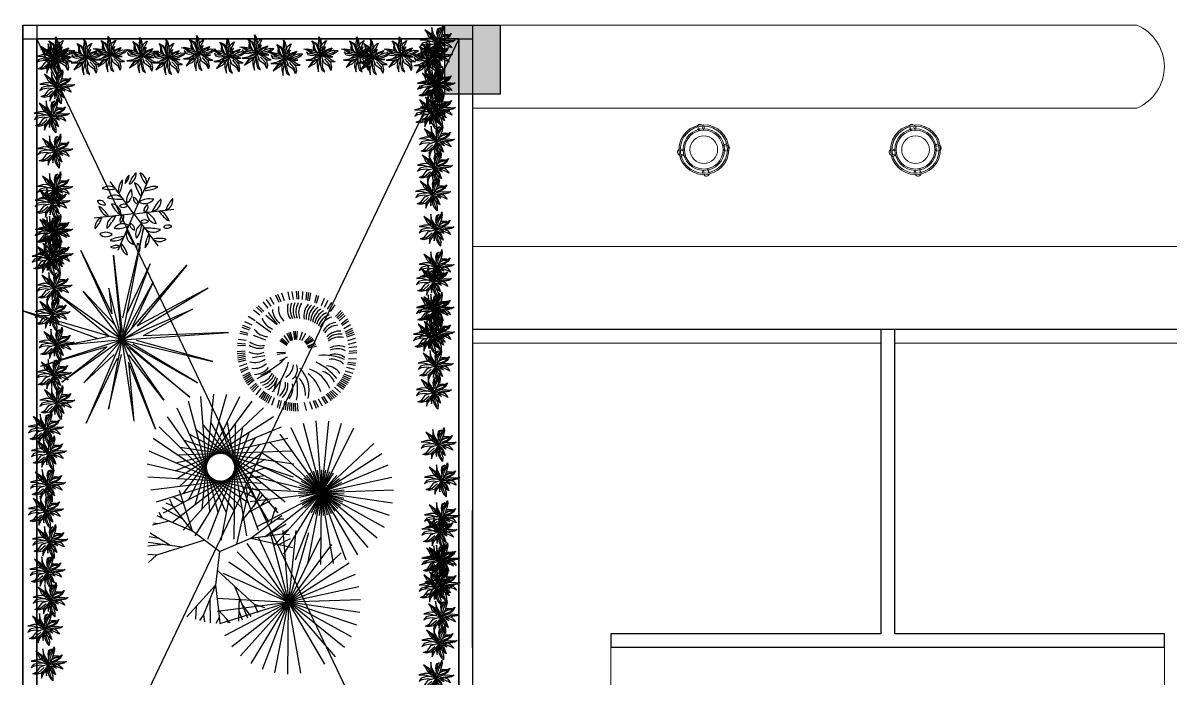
# Model space of a CAD drawing. Header units: millimetres. Extents: x 2508 to 2607, y 837 to 997.
# Drawn here: x 2567.57 to 2575.86, y 947.59 to 952.32 of the extents above; entities that cross this region are included whole.
import ezdxf

# ---------------------------------------------------------------- set-up
doc = ezdxf.new("R2010")
doc.units = ezdxf.units.MM
doc.layers.add('MOBILIARIO', color=181, linetype='Continuous', lineweight=9)
doc.layers.add('PAREDES', color=7, linetype='Continuous', lineweight=50)
doc.layers.add('PLANTS', color=94, linetype='Continuous')
doc.layers.add('VENTANA', color=5, linetype='Continuous')

# ---------------------------------------------------------------- blocks, each defined once
blk = doc.blocks.new('A$C645E06D5')
for p, q in [((-0.11, 0.09), (-0.12, 0.11)), ((-0.09, 0.11), (-0.1, 0.13)), ((0.09, 0.11), (0.11, 0.13)), ((0.12, 0.09), (0.13, 0.11)), ((-0.11, -0.09), (-0.12, -0.11)), ((-0.09, -0.11), (-0.1, -0.13)), ((0.09, -0.11), (0.11, -0.13)), ((0.12, -0.09), (0.13, -0.11))]:
    blk.add_line(p, q)
for radius in [0.18, 0.17, 0.15, 0.14, 0.1]:
    blk.add_circle((0, 0), radius)
for centre, radius, start, end in [((-0.11, 0.12), 0.0224, 63.43495, 206.56505), ((-0.11, 0.12), 0.0283, 225, 270), ((-0.11, 0.12), 0.0224, 333.43495, 26.56505), ((0.12, 0.12), 0.0224, 153.43495, 206.56505), ((0.12, 0.12), 0.0224, 333.43495, 116.56505), ((0.12, 0.12), 0.03, 270, 315), ((-0.11, -0.12), 0.0224, 153.43495, 296.56505), ((-0.11, -0.12), 0.0283, 90, 135), ((-0.11, -0.12), 0.0224, 333.43495, 26.56505), ((0.12, -0.12), 0.0224, 153.43495, 206.56505), ((0.12, -0.12), 0.0224, 243.43495, 26.56505), ((0.12, -0.12), 0.03, 45, 90)]:
    blk.add_arc(centre, radius, start, end)
blk = doc.blocks.new('TREE12')
at = {"color": 0, "linetype": 'ByBlock'}
for points in [[(-134, 236), (-180, 390), (-365, 593), (-309, 457), (-288, 341), (-157, 155)], [(0, 0), (-22, 197), (-88, 397), (-78, 628), (-127, 404), (-134, 176), (-74, 50), (0, 0)], [(0, 0), (34, 190), (122, 351), (304, 520), (353, 611), (343, 488), (276, 344), (178, 187), (0, 0)], [(87, 286), (153, 492), (234, 537), (118, 516), (52, 383), (39, 199)], [(-151, 78), (-358, 127), (-569, 120), (-677, 26), (-544, 61), (-337, 47), (-199, -8)], [(0, 0), (-173, -160), (-376, -276), (-562, -276), (-674, -220), (-509, -185), (-327, -24), (-155, -3), (0, 0)], [(-106, 106), (-232, 225), (-404, 267), (-628, 257), (-418, 215), (-236, 117), (0, 0)], [(0, 0), (266, 36), (448, 8), (613, -48), (690, -52), (578, -94), (371, -90), (196, -76), (94, -48), (0, 0)], [(0, 0), (0, -171), (41, -307), (59, -490), (13, -661)], [(595, 239), (483, 113), (357, 61), (82, 11)], [(184, 160), (300, 216), (466, 211), (305, 259), (231, 252)], [(-262, -211), (-349, -311), (-384, -461), (-292, -325), (-138, -194), (-59, -79)], [(-60, -80), (-167, -277), (-177, -413), (-133, -288), (-82, -205)], [(-11, -20), (132, -195), (164, -458), (39, -300)], [(165, -74), (178, -100), (258, -219), (148, -134), (31, -81)], [(332, -83), (406, -136), (476, -255), (490, -311), (409, -244), (262, -136), (132, -59)]]:
    blk.add_lwpolyline(points, dxfattribs=at)
at = {"linetype": 'ByBlock'}
for points in [[(-162, 215), (-208, 362), (-295, 481)], [(73, 127), (171, 316), (301, 450), (332, 520)], [(-32, 50), (-67, 162), (-92, 323)], [(164, 155), (297, 190), (434, 183), (595, 239), (480, 141), (371, 99), (171, 75), (90, 71)], [(-621, -227), (-442, -220), (-194, -87)], [(-18, -115), (-36, -272), (-29, -427), (3, -560)], [(38, -136), (94, -230), (129, -377)], [(146, -24), (336, -34), (529, -59), (606, -69)]]:
    blk.add_lwpolyline(points, dxfattribs=at)
at = {"color": 0, "linetype": 'ByBlock'}
blk.add_arc((503, -321), 596, 149.6051, 214.7777, dxfattribs=at)
blk = doc.blocks.new('fsfsff')
for q in [(109.458, 59.112), (110.301, 58.839), (108.8, 58.519), (108.984, 57.652), (110.485, 57.972), (109.827, 57.379)]:
    blk.add_line((109.642, 58.245), q)
for centre, radius, start, end in [((109.676, 58.94), 0.21, 102.2233, 159.8114), ((109.413, 59.242), 0.24, 286.0238, 336.0109), ((109.277, 58.825), 0.249, 29.75, 102.0497), ((109.602, 59.523), 0.591, 230.3878, 259.0632), ((109.874, 58.692), 0.372, 113.3521, 160.9965), ((109.143, 59.304), 0.643, 308.197, 335.0866), ((109.962, 58.862), 0.196, 80.709, 169.1064), ((109.774, 59.13), 0.232, 268.6571, 341.1583), ((110.729, 58.92), 0.591, 170.3878, 199.0632), ((109.962, 58.852), 0.249, 329.75, 42.0497), ((109.371, 58.669), 0.372, 173.3521, 220.9965), ((108.476, 58.343), 0.643, 8.197, 35.0866), ((109.215, 58.883), 0.161, 181.7015, 259.7406), ((109.05, 58.741), 0.137, 352.8639, 88.5782), ((109.321, 58.569), 0.248, 17.2702, 105.7188), ((110.09, 59.951), 1.417, 233.8113, 247.5003), ((109.752, 58.611), 0.472, 175.1527, 215.9348), ((109.156, 58.445), 0.241, 332.4729, 58.6145), ((110.014, 58.333), 0.472, 115.1527, 155.9348), ((109.572, 58.766), 0.241, 272.4729, 358.6145), ((111.344, 58.71), 1.417, 173.8113, 187.5003), ((109.762, 58.685), 0.248, 317.2702, 45.7188), ((110.145, 58.268), 0.372, 53.3521, 100.9965), ((108.97, 58.215), 0.249, 89.75, 162.0497), ((108.528, 58.845), 0.591, 290.3878, 319.0632), ((109.202, 58.129), 0.248, 77.2702, 165.7188), ((109.469, 58.395), 0.146, 30.9077, 110.1073), ((109.539, 58.593), 0.134, 206.5427, 294.4723), ((109.891, 58.509), 0.134, 146.5427, 234.4723), ((109.686, 58.47), 0.146, 330.9077, 50.1073), ((109.904, 57.967), 0.472, 55.1527, 95.9348), ((110.059, 58.566), 0.241, 212.4729, 298.6145), ((110.31, 59.207), 0.643, 248.197, 275.0866), ((110.392, 58.347), 0.161, 61.7015, 139.7406), ((110.351, 58.56), 0.137, 232.8639, 328.5782), ((108.389, 59.486), 1.417, 293.8113, 307.5003), ((109.226, 57.924), 0.241, 32.4729, 118.6145), ((109.381, 58.523), 0.472, 235.1527, 275.9348), ((109.426, 58.17), 0.146, 90.9077, 170.1073), ((109.29, 58.329), 0.134, 266.5427, 354.4723), ((109.995, 58.161), 0.134, 86.5427, 174.4723), ((109.859, 58.32), 0.146, 270.9077, 350.1073), ((110.129, 58.046), 0.241, 152.4729, 238.6145), ((109.532, 57.88), 0.472, 355.1527, 35.9348), ((110.083, 58.362), 0.248, 257.2702, 345.7188), ((110.896, 57.005), 1.417, 113.8113, 127.5003), ((110.742, 57.646), 0.591, 110.3878, 139.0632), ((110.3, 58.276), 0.249, 269.75, 342.0497), ((108.941, 57.96), 0.146, 90.9077, 170.1073), ((108.805, 58.119), 0.134, 266.5427, 354.4723), ((108.975, 57.283), 0.643, 68.197, 95.0866), ((109.14, 58.222), 0.372, 233.3521, 280.9965), ((109.523, 57.805), 0.248, 137.2702, 225.7188), ((107.941, 57.78), 1.417, 353.8113, 7.5003), ((109.599, 58.02), 0.146, 150.9077, 230.1073), ((109.393, 57.982), 0.134, 326.5427, 54.4723), ((109.271, 58.158), 0.472, 295.1527, 335.9348), ((109.713, 57.724), 0.241, 92.4729, 178.6145), ((109.746, 57.898), 0.134, 26.5427, 114.4723), ((109.816, 58.095), 0.146, 210.9077, 290.1073), ((110.809, 58.148), 0.643, 188.197, 215.0866), ((109.914, 57.822), 0.372, 353.3521, 40.9965), ((109.323, 57.639), 0.249, 149.75, 222.0497), ((108.556, 57.571), 0.591, 350.3878, 19.0632), ((110.142, 57.186), 0.643, 128.197, 155.0866), ((109.411, 57.799), 0.372, 293.3521, 340.9965), ((109.964, 57.922), 0.248, 197.2702, 285.7188), ((109.195, 56.54), 1.417, 53.8113, 67.5003), ((110.318, 57.648), 0.249, 149.75, 222.0497), ((109.551, 57.58), 0.591, 350.3878, 19.0632), ((110.421, 57.754), 0.24, 166.0238, 216.0109), ((110.027, 57.678), 0.21, 342.2233, 39.8114), ((110.005, 57.678), 0.249, 209.75, 282.0497), ((109.681, 56.98), 0.591, 50.3878, 79.0632)]:
    blk.add_arc(centre, radius, start, end)
blk = doc.blocks.new('frtoo')
for p, q in [((2161.9459, 1385.4125), (2162.1056, 1386.2297)), ((2161.9459, 1385.4125), (2162.1056, 1386.2297)), ((2162.1056, 1386.2297), (2161.9512, 1385.5715)), ((2162.1056, 1386.2297), (2161.9512, 1385.5715)), ((2161.6489, 1386.059), (2161.8726, 1385.6006)), ((2161.9459, 1385.4125), (2161.6489, 1386.059)), ((2161.6489, 1386.059), (2161.8726, 1385.6006)), ((2161.9459, 1385.4125), (2161.6489, 1386.059)), ((2161.8866, 1386.0247), (2161.9477, 1385.4655)), ((2161.9459, 1385.4125), (2161.8866, 1386.0247)), ((2161.8866, 1386.0247), (2161.9477, 1385.4655)), ((2161.9459, 1385.4125), (2161.8866, 1386.0247)), ((2161.9459, 1385.4125), (2162.1498, 1385.9629)), ((2161.9459, 1385.4125), (2162.1498, 1385.9629)), ((2161.9459, 1385.4125), (2162.4148, 1385.9542)), ((2161.9459, 1385.4125), (2162.4148, 1385.9542)), ((2162.1498, 1385.9629), (2161.9845, 1385.6097)), ((2162.1498, 1385.9629), (2161.9845, 1385.6097)), ((2162.4148, 1385.9542), (2162.0554, 1385.515)), ((2162.4148, 1385.9542), (2162.0554, 1385.515)), ((2161.9459, 1385.4125), (2162.172, 1385.8295)), ((2161.9459, 1385.4125), (2162.172, 1385.8295)), ((2162.172, 1385.8295), (2162.0129, 1385.4899)), ((2162.172, 1385.8295), (2162.0129, 1385.4899)), ((2161.4794, 1385.7463), (2161.8552, 1385.4392)), ((2161.9459, 1385.4125), (2161.4794, 1385.7463)), ((2161.4794, 1385.7463), (2161.8552, 1385.4392)), ((2161.9459, 1385.4125), (2161.4794, 1385.7463)), ((2161.6658, 1385.7666), (2161.8964, 1385.5202)), ((2161.9459, 1385.4125), (2161.6658, 1385.7666)), ((2161.6658, 1385.7666), (2161.8964, 1385.5202)), ((2161.9459, 1385.4125), (2161.6658, 1385.7666)), ((2161.8522, 1385.787), (2161.8726, 1385.6006)), ((2161.9459, 1385.4125), (2161.8522, 1385.787)), ((2161.8522, 1385.787), (2161.8726, 1385.6006)), ((2161.9459, 1385.4125), (2161.8522, 1385.787)), ((2161.9459, 1385.4125), (2162.5686, 1385.7899)), ((2161.9459, 1385.4125), (2162.5686, 1385.7899)), ((2162.0554, 1385.515), (2162.5686, 1385.7899)), ((2162.0554, 1385.515), (2162.5686, 1385.7899)), ((2163.1214, 1385.6955), (2163.1028, 1385.7504)), ((2163.1599, 1385.703), (2163.1472, 1385.7595)), ((2163.186, 1385.7057), (2163.1772, 1385.763)), ((2163.2122, 1385.7066), (2163.2074, 1385.7644)), ((2163.2253, 1385.7064), (2163.2226, 1385.7643)), ((2163.2514, 1385.7046), (2163.2527, 1385.7625)), ((2163.2774, 1385.7009), (2163.2827, 1385.7586)), ((2163.2902, 1385.6984), (2163.2976, 1385.7559)), ((2163.303, 1385.6955), (2163.3124, 1385.7526)), ((2163.0023, 1385.6425), (2162.9661, 1385.6877)), ((2163.0245, 1385.6564), (2162.9915, 1385.704)), ((2163.0476, 1385.6687), (2163.0181, 1385.7185)), ((2163.0838, 1385.684), (2163.0596, 1385.7366)), ((2163.0962, 1385.6883), (2163.0738, 1385.7417)), ((2163.3406, 1385.684), (2163.3559, 1385.7399)), ((2163.3528, 1385.6793), (2163.37, 1385.7346)), ((2163.3884, 1385.6627), (2163.4113, 1385.7159)), ((2163.4111, 1385.6496), (2163.4377, 1385.7011)), ((2163.4328, 1385.635), (2163.4629, 1385.6844)), ((2163.4535, 1385.6188), (2163.4869, 1385.6661)), ((2161.2365, 1385.6216), (2161.7726, 1385.423)), ((2161.9459, 1385.4125), (2161.2365, 1385.6216)), ((2161.2365, 1385.6216), (2161.7726, 1385.423)), ((2161.9459, 1385.4125), (2161.2365, 1385.6216)), ((2161.9459, 1385.4125), (2162.4573, 1385.6344)), ((2161.9459, 1385.4125), (2162.4573, 1385.6344)), ((2162.4573, 1385.6344), (2162.0996, 1385.4427)), ((2162.4573, 1385.6344), (2162.0996, 1385.4427)), ((2162.9085, 1385.5519), (2162.859, 1385.582)), ((2162.9422, 1385.592), (2162.8973, 1385.6287)), ((2162.961, 1385.6102), (2162.9189, 1385.65)), ((2162.9709, 1385.6188), (2162.9302, 1385.66)), ((2163.0625, 1385.5252), (2162.9873, 1385.5885)), ((2163.0625, 1385.5252), (2162.9873, 1385.5885)), ((2163.0704, 1385.5253), (2163.0048, 1385.6124)), ((2163.0704, 1385.5253), (2163.0048, 1385.6124)), ((2163.4911, 1385.5824), (2163.5309, 1385.6246)), ((2163.4997, 1385.5726), (2163.5409, 1385.6133)), ((2163.508, 1385.5624), (2163.5506, 1385.6016)), ((2163.5159, 1385.5519), (2163.5598, 1385.5897)), ((2162.8693, 1385.484), (2162.8146, 1385.5031)), ((2162.8748, 1385.4958), (2162.8208, 1385.5169)), ((2162.8871, 1385.519), (2162.8347, 1385.5437)), ((2163.0226, 1385.4657), (2162.9168, 1385.5448)), ((2163.0226, 1385.4657), (2162.9168, 1385.5448)), ((2163.5305, 1385.5302), (2163.577, 1385.5648)), ((2163.5373, 1385.519), (2163.5849, 1385.5519)), ((2163.5496, 1385.4958), (2163.5994, 1385.5254)), ((2163.5602, 1385.4719), (2163.612, 1385.4979)), ((2161.9459, 1385.4125), (2161.3559, 1385.2197)), ((2161.9459, 1385.4125), (2161.3559, 1385.2197)), ((2161.9459, 1385.4125), (2161.5114, 1385.1085)), ((2161.9459, 1385.4125), (2161.5114, 1385.1085)), ((2161.5202, 1385.3735), (2161.8552, 1385.4392)), ((2161.5202, 1385.3735), (2161.8552, 1385.4392)), ((2161.9459, 1385.4125), (2161.5202, 1385.3735)), ((2161.9459, 1385.4125), (2161.5202, 1385.3735)), ((2161.9459, 1385.4125), (2161.6704, 1385.1032)), ((2161.9459, 1385.4125), (2161.6704, 1385.1032)), ((2161.9459, 1385.4125), (2161.6873, 1384.8108)), ((2161.9459, 1385.4125), (2161.6873, 1384.8108)), ((2161.9459, 1385.4125), (2161.8498, 1384.9116)), ((2161.9459, 1385.4125), (2161.8498, 1384.9116)), ((2161.9459, 1385.4125), (2162.7171, 1385.4666)), ((2161.9459, 1385.4125), (2162.7171, 1385.4666)), ((2161.9459, 1385.4125), (2162.0327, 1384.8259)), ((2161.9459, 1385.4125), (2162.25, 1384.978)), ((2161.9459, 1385.4125), (2162.4363, 1384.9983)), ((2161.9459, 1385.4125), (2162.6041, 1385.2581)), ((2161.9459, 1385.4125), (2162.1899, 1384.7677)), ((2161.9459, 1385.4125), (2162.4928, 1385.1026)), ((2161.9459, 1385.4125), (2162.0327, 1384.8259)), ((2161.9459, 1385.4125), (2162.25, 1384.978)), ((2161.9459, 1385.4125), (2162.4363, 1384.9983)), ((2161.9459, 1385.4125), (2162.6041, 1385.2581)), ((2161.9459, 1385.4125), (2162.1899, 1384.7677)), ((2161.9459, 1385.4125), (2162.4928, 1385.1026)), ((2162.7171, 1385.4666), (2162.0996, 1385.4427)), ((2162.7171, 1385.4666), (2162.0996, 1385.4427)), ((2162.845, 1385.4093), (2162.7876, 1385.4167)), ((2162.8552, 1385.4473), (2162.7988, 1385.4606)), ((2162.8594, 1385.4597), (2162.8036, 1385.475)), ((2162.9871, 1385.4101), (2162.8981, 1385.4456)), ((2162.9871, 1385.4101), (2162.8981, 1385.4456)), ((2163.1417, 1385.378), (2163.0937, 1385.4166)), ((2163.1417, 1385.378), (2163.0937, 1385.4166)), ((2163.1461, 1385.384), (2163.1016, 1385.4266)), ((2163.1461, 1385.384), (2163.1016, 1385.4266)), ((2163.1562, 1385.3947), (2163.1198, 1385.4443)), ((2163.1562, 1385.3947), (2163.1198, 1385.4443)), ((2163.1681, 1385.4034), (2163.1408, 1385.4587)), ((2163.1681, 1385.4034), (2163.1408, 1385.4587)), ((2163.1745, 1385.407), (2163.1522, 1385.4644)), ((2163.1745, 1385.407), (2163.1522, 1385.4644)), ((2163.1813, 1385.41), (2163.164, 1385.4691)), ((2163.1813, 1385.41), (2163.164, 1385.4691)), ((2163.1954, 1385.4141), (2163.1887, 1385.4754)), ((2163.1954, 1385.4141), (2163.1887, 1385.4754)), ((2163.2027, 1385.4153), (2163.2014, 1385.4769)), ((2163.2027, 1385.4153), (2163.2014, 1385.4769)), ((2163.21, 1385.4158), (2163.2141, 1385.4773)), ((2163.21, 1385.4158), (2163.2141, 1385.4773)), ((2163.232, 1385.4135), (2163.2518, 1385.4718)), ((2163.232, 1385.4135), (2163.2518, 1385.4718)), ((2163.246, 1385.4088), (2163.2756, 1385.4628)), ((2163.246, 1385.4088), (2163.2756, 1385.4628)), ((2163.2649, 1385.3974), (2163.3075, 1385.4419)), ((2163.2649, 1385.3974), (2163.3075, 1385.4419)), ((2163.2704, 1385.3926), (2163.3168, 1385.4332)), ((2163.2704, 1385.3926), (2163.3168, 1385.4332)), ((2163.2756, 1385.3872), (2163.3252, 1385.4237)), ((2163.2756, 1385.3872), (2163.3252, 1385.4237)), ((2163.2802, 1385.3815), (2163.3329, 1385.4135)), ((2163.2802, 1385.3815), (2163.3329, 1385.4135)), ((2163.5649, 1385.4596), (2163.6175, 1385.4838)), ((2163.5692, 1385.4473), (2163.6226, 1385.4696)), ((2163.573, 1385.4347), (2163.6272, 1385.4552)), ((2163.5793, 1385.4093), (2163.6348, 1385.4259)), ((2161.8382, 1385.363), (2161.3559, 1385.2197)), ((2161.8382, 1385.363), (2161.3559, 1385.2197)), ((2161.5114, 1385.1085), (2161.8382, 1385.363)), ((2161.5114, 1385.1085), (2161.8382, 1385.363)), ((2162.4363, 1384.9983), (2161.9972, 1385.3577)), ((2162.4363, 1384.9983), (2161.9972, 1385.3577)), ((2162.4928, 1385.1026), (2162.0246, 1385.3834)), ((2162.4928, 1385.1026), (2162.0246, 1385.3834)), ((2162.6041, 1385.2581), (2162.0519, 1385.409)), ((2162.6041, 1385.2581), (2162.0519, 1385.409)), ((2162.8368, 1385.3313), (2162.7791, 1385.3265)), ((2162.8389, 1385.3705), (2162.781, 1385.3718)), ((2162.8405, 1385.3835), (2162.7826, 1385.3869)), ((2163.1379, 1385.3717), (2163.0867, 1385.4059)), ((2163.1379, 1385.3717), (2163.0867, 1385.4059)), ((2163.2879, 1385.3689), (2163.3453, 1385.3912)), ((2163.2879, 1385.3689), (2163.3453, 1385.3912)), ((2163.2909, 1385.3622), (2163.35, 1385.3794)), ((2163.2909, 1385.3622), (2163.35, 1385.3794)), ((2163.2933, 1385.3552), (2163.3537, 1385.3672)), ((2163.2933, 1385.3552), (2163.3537, 1385.3672)), ((2163.5839, 1385.3835), (2163.6404, 1385.3962)), ((2163.5866, 1385.3574), (2163.6439, 1385.3662)), ((2163.5876, 1385.3313), (2163.6453, 1385.336)), ((2161.6704, 1385.1032), (2161.8894, 1385.3082)), ((2161.6704, 1385.1032), (2161.8894, 1385.3082)), ((2161.6873, 1384.8108), (2161.9151, 1385.2809)), ((2161.6873, 1384.8108), (2161.9151, 1385.2809)), ((2161.8498, 1384.9116), (2161.9424, 1385.3065)), ((2161.8498, 1384.9116), (2161.9424, 1385.3065)), ((2161.9937, 1385.2517), (2162.0327, 1384.8259)), ((2162.1899, 1384.7677), (2161.9937, 1385.2517)), ((2161.9937, 1385.2517), (2162.0327, 1384.8259)), ((2162.1899, 1384.7677), (2161.9937, 1385.2517)), ((2162.25, 1384.978), (2161.9954, 1385.3047)), ((2162.25, 1384.978), (2161.9954, 1385.3047)), ((2162.837, 1385.3182), (2162.7795, 1385.3114)), ((2162.8377, 1385.3051), (2162.7805, 1385.2963)), ((2162.8389, 1385.292), (2162.7819, 1385.2813)), ((2162.8405, 1385.279), (2162.7839, 1385.2663)), ((2162.8425, 1385.2661), (2162.7865, 1385.2514)), ((2162.9795, 1385.2991), (2162.891, 1385.2831)), ((2162.9795, 1385.2991), (2162.891, 1385.2831)), ((2163.1282, 1385.3218), (2163.0666, 1385.3204)), ((2163.1282, 1385.3218), (2163.0666, 1385.3204)), ((2163.1293, 1385.3145), (2163.0681, 1385.3078)), ((2163.1293, 1385.3145), (2163.0681, 1385.3078)), ((2163.14, 1385.2872), (2163.0848, 1385.2599)), ((2163.14, 1385.2872), (2163.0848, 1385.2599)), ((2163.5793, 1385.2532), (2163.6368, 1385.2458)), ((2163.5793, 1385.2532), (2163.6368, 1385.2458)), ((2163.5839, 1385.279), (2163.6417, 1385.2757)), ((2163.5873, 1385.3182), (2163.6452, 1385.3209)), ((2162.8479, 1385.2405), (2162.7931, 1385.2219)), ((2162.8552, 1385.2153), (2162.8017, 1385.1929)), ((2162.8594, 1385.2029), (2162.8068, 1385.1787)), ((2162.8693, 1385.1786), (2162.8184, 1385.1508)), ((2162.8748, 1385.1667), (2162.825, 1385.1372)), ((2163.0234, 1385.1842), (2162.9205, 1385.1325)), ((2163.0234, 1385.1842), (2162.9205, 1385.1325)), ((2163.5496, 1385.1667), (2163.6035, 1385.1457)), ((2163.5602, 1385.1906), (2163.6155, 1385.1734)), ((2163.5692, 1385.2153), (2163.6255, 1385.2019)), ((2163.5764, 1385.2405), (2163.6336, 1385.2311)), ((2162.8807, 1385.155), (2162.832, 1385.1238)), ((2162.8871, 1385.1436), (2162.8395, 1385.1106)), ((2162.8938, 1385.1324), (2162.8474, 1385.0978)), ((2162.901, 1385.1214), (2162.8558, 1385.0852)), ((2162.9164, 1385.1002), (2162.8738, 1385.0609)), ((2162.9246, 1385.09), (2162.8834, 1385.0493)), ((2163.0678, 1385.1367), (2163.0412, 1385.0376)), ((2163.0678, 1385.1367), (2163.0412, 1385.0376)), ((2163.0948, 1385.1249), (2163.0714, 1385.0139)), ((2163.0948, 1385.1249), (2163.0714, 1385.0139)), ((2163.4997, 1385.09), (2163.547, 1385.0565)), ((2163.508, 1385.1002), (2163.5564, 1385.0684)), ((2163.5159, 1385.1106), (2163.5653, 1385.0805)), ((2163.5234, 1385.1214), (2163.5739, 1385.093)), ((2163.5305, 1385.1323), (2163.582, 1385.1058)), ((2163.5373, 1385.1436), (2163.5896, 1385.1188)), ((2163.5436, 1385.155), (2163.5968, 1385.1321)), ((2162.4298, 1384.258), (2162.7988, 1385.0039)), ((2162.4754, 1384.2208), (2162.7053, 1385.0206)), ((2162.5826, 1384.1736), (2162.5168, 1385.0032)), ((2162.5269, 1384.1924), (2162.6103, 1385.0204)), ((2162.9332, 1385.0801), (2162.8935, 1385.038)), ((2162.9514, 1385.0613), (2162.9147, 1385.0164)), ((2162.9709, 1385.0437), (2162.9374, 1384.9965)), ((2162.9811, 1385.0355), (2162.9493, 1384.9871)), ((2162.9915, 1385.0276), (2162.9614, 1384.9781)), ((2163.0023, 1385.0201), (2162.9739, 1384.9696)), ((2163.0133, 1385.0129), (2162.9867, 1384.9615)), ((2163.0245, 1385.0062), (2162.9997, 1384.9538)), ((2163.3884, 1384.9998), (2163.4197, 1384.9511)), ((2163.3884, 1384.9998), (2163.4197, 1384.9511)), ((2163.3999, 1385.0062), (2163.4328, 1384.9586)), ((2163.3999, 1385.0062), (2163.4328, 1384.9586)), ((2163.4221, 1385.0201), (2163.4583, 1384.9749)), ((2163.4221, 1385.0201), (2163.4583, 1384.9749)), ((2163.4328, 1385.0276), (2163.4706, 1384.9837)), ((2163.4328, 1385.0276), (2163.4706, 1384.9837)), ((2163.4433, 1385.0355), (2163.4825, 1384.9929)), ((2163.4433, 1385.0355), (2163.4825, 1384.9929)), ((2163.4535, 1385.0437), (2163.4942, 1385.0025)), ((2163.4535, 1385.0437), (2163.4942, 1385.0025)), ((2163.4633, 1385.0523), (2163.5055, 1385.0126)), ((2163.4633, 1385.0523), (2163.5055, 1385.0126)), ((2163.4822, 1385.0705), (2163.527, 1385.0338)), ((2162.6996, 1384.1672), (2162.3465, 1384.9207)), ((2162.3619, 1384.3535), (2162.9695, 1384.9222)), ((2162.3915, 1384.3027), (2162.8878, 1384.9707)), ((2162.6409, 1384.1651), (2162.428, 1384.9696)), ((2163.0476, 1384.9939), (2163.0266, 1384.9399)), ((2163.0838, 1384.9785), (2163.0685, 1384.9227)), ((2163.0962, 1384.9743), (2163.0828, 1384.9179)), ((2163.1214, 1384.967), (2163.112, 1384.9099)), ((2163.1341, 1384.9641), (2163.1268, 1384.9067)), ((2163.147, 1384.9616), (2163.1416, 1384.9039)), ((2163.1599, 1384.9595), (2163.1566, 1384.9017)), ((2163.1729, 1384.958), (2163.1716, 1384.9)), ((2163.1729, 1384.958), (2163.1716, 1384.9)), ((2163.186, 1384.9568), (2163.1867, 1384.8989)), ((2163.186, 1384.9568), (2163.1867, 1384.8989)), ((2163.1991, 1384.9561), (2163.2018, 1384.8983)), ((2163.1991, 1384.9561), (2163.2018, 1384.8983)), ((2163.2122, 1384.9559), (2163.2169, 1384.8982)), ((2163.2122, 1384.9559), (2163.2169, 1384.8982)), ((2163.2644, 1384.9595), (2163.2771, 1384.903)), ((2163.2644, 1384.9595), (2163.2771, 1384.903)), ((2163.303, 1384.967), (2163.3215, 1384.9122)), ((2163.303, 1384.967), (2163.3215, 1384.9122)), ((2163.3282, 1384.9743), (2163.3505, 1384.9208)), ((2163.3282, 1384.9743), (2163.3505, 1384.9208)), ((2163.3406, 1384.9785), (2163.3647, 1384.9259)), ((2163.3406, 1384.9785), (2163.3647, 1384.9259)), ((2163.3648, 1384.9883), (2163.3927, 1384.9375)), ((2163.3648, 1384.9883), (2163.3927, 1384.9375)), ((2162.7571, 1384.1796), (2162.2751, 1384.8581)), ((2162.3418, 1384.4088), (2163.0411, 1384.8599)), ((2162.8115, 1384.2022), (2162.2161, 1384.7836)), ((2162.3319, 1384.4667), (2163.1006, 1384.7857)), ((2162.4811, 1384.7685), (2163.1262, 1384.2427)), ((2162.5332, 1384.7958), (2163.0741, 1384.1633)), ((2162.5893, 1384.8134), (2163.0086, 1384.0945)), ((2162.6477, 1384.8207), (2162.9319, 1384.0385)), ((2162.8175, 1384.7801), (2162.6602, 1383.9628)), ((2162.7064, 1384.8174), (2162.8464, 1383.9971)), ((2162.7636, 1384.8037), (2162.7548, 1383.9716)), ((2163.1677, 1384.7798), (2163.4585, 1384.1592)), ((2163.1677, 1384.7798), (2163.4585, 1384.1592)), ((2163.2554, 1384.8116), (2163.4307, 1384.1491)), ((2163.2554, 1384.8116), (2163.4307, 1384.1491)), ((2163.6191, 1384.775), (2163.3152, 1384.1607)), ((2163.6191, 1384.775), (2163.3152, 1384.1607)), ((2163.5321, 1384.8087), (2163.3428, 1384.15)), ((2163.5321, 1384.8087), (2163.3428, 1384.15)), ((2163.3473, 1384.8273), (2163.4015, 1384.1441)), ((2163.3473, 1384.8273), (2163.4015, 1384.1441)), ((2163.4405, 1384.8263), (2163.3719, 1384.1444)), ((2163.4405, 1384.8263), (2163.3719, 1384.1444)), ((2162.8609, 1384.2341), (2162.1712, 1384.6999)), ((2162.3325, 1384.5256), (2163.1458, 1384.7022)), ((2162.3956, 1384.6884), (2163.1843, 1384.4229)), ((2162.4347, 1384.7323), (2163.1634, 1384.3302)), ((2162.9083, 1384.7061), (2162.474, 1383.9962)), ((2162.8662, 1384.7471), (2162.5656, 1383.9711)), ((2163.0163, 1384.6722), (2163.5066, 1384.1934)), ((2163.0163, 1384.6722), (2163.5066, 1384.1934)), ((2163.0872, 1384.7328), (2163.4841, 1384.1741)), ((2163.0872, 1384.7328), (2163.4841, 1384.1741)), ((2162.9038, 1384.2743), (2162.1421, 1384.6095)), ((2162.9674, 1384.6048), (2162.3113, 1384.0929)), ((2162.3436, 1384.5833), (2163.1753, 1384.6119)), ((2162.3649, 1384.6382), (2163.1883, 1384.5178)), ((2162.9424, 1384.6581), (2162.3883, 1384.0372)), ((2162.9574, 1384.5999), (2163.5253, 1384.2163)), ((2162.9574, 1384.5999), (2163.5253, 1384.2163)), ((2163.8255, 1384.5907), (2163.2496, 1384.2193)), ((2163.8255, 1384.5907), (2163.2496, 1384.2193)), ((2163.7682, 1384.6642), (2163.2679, 1384.1959)), ((2163.7682, 1384.6642), (2163.2679, 1384.1959)), ((2162.9389, 1384.3215), (2162.1296, 1384.5153)), ((2162.9824, 1384.548), (2162.2455, 1384.1614)), ((2162.9124, 1384.5183), (2163.5396, 1384.2423)), ((2163.8689, 1384.5081), (2163.2359, 1384.2455)), ((2163.8689, 1384.5081), (2163.2359, 1384.2455)), ((2162.965, 1384.3743), (2162.134, 1384.4204)), ((2162.9812, 1384.4308), (2162.1554, 1384.3278)), ((2162.9871, 1384.4893), (2162.1929, 1384.2405)), ((2162.8826, 1384.4299), (2163.5491, 1384.2703)), ((2163.0421, 1383.9207), (2163.4984, 1384.432)), ((2163.117, 1383.8651), (2163.4747, 1384.4497)), ((2163.2005, 1383.8238), (2163.4481, 1384.4628)), ((2163.8967, 1384.4192), (2163.227, 1384.2737)), ((2163.8967, 1384.4192), (2163.227, 1384.2737)), ((2163.7265, 1383.9135), (2163.2811, 1384.4343)), ((2163.2902, 1383.798), (2163.4197, 1384.471)), ((2163.6505, 1383.8595), (2163.3052, 1384.4515)), ((2163.566, 1383.8199), (2163.332, 1384.464)), ((2163.4759, 1383.7961), (2163.3607, 1384.4716)), ((2163.3829, 1383.7887), (2163.3902, 1384.4739)), ((2162.8562, 1384.2905), (2162.8404, 1384.368)), ((2162.8562, 1384.2905), (2162.8404, 1384.368)), ((2162.8562, 1384.2905), (2162.8943, 1384.3435)), ((2162.8562, 1384.2905), (2162.8943, 1384.3435)), ((2162.8691, 1384.3376), (2163.5534, 1384.2996)), ((2162.9278, 1384.0672), (2163.5347, 1384.3855)), ((2162.9784, 1383.9888), (2163.5187, 1384.4104)), ((2163.8814, 1384.1428), (2163.2319, 1384.3615)), ((2163.8438, 1384.0575), (2163.2438, 1384.3886)), ((2163.7917, 1383.9802), (2163.2604, 1384.4131)), ((2162.3142, 1384.2115), (2162.2928, 1384.2593)), ((2162.3142, 1384.2115), (2162.2928, 1384.2593)), ((2162.3931, 1384.2295), (2162.3155, 1384.2797)), ((2162.3931, 1384.2295), (2162.3155, 1384.2797)), ((2162.4563, 1384.0305), (2162.3628, 1384.3248)), ((2162.7768, 1383.9363), (2162.8562, 1384.2905)), ((2162.814, 1384.1019), (2162.9671, 1384.2971)), ((2162.814, 1384.1019), (2162.9671, 1384.2971)), ((2162.8678, 1384.1705), (2163.019, 1384.2519)), ((2162.8678, 1384.1705), (2163.019, 1384.2519)), ((2162.8723, 1384.2444), (2163.5524, 1384.3292)), ((2162.8986, 1384.2097), (2162.9447, 1384.3132)), ((2162.8986, 1384.2097), (2162.9447, 1384.3132)), ((2162.9535, 1384.2166), (2162.9984, 1384.2713)), ((2162.9535, 1384.2166), (2162.9984, 1384.2713)), ((2163.9083, 1384.3266), (2163.2234, 1384.3031)), ((2163.9031, 1384.2335), (2163.225, 1384.3327)), ((2162.3906, 1384.1142), (2162.2388, 1384.199)), ((2162.3906, 1384.1142), (2162.2388, 1384.199)), ((2162.3142, 1384.2115), (2162.2664, 1384.2322)), ((2162.3142, 1384.2115), (2162.2664, 1384.2322)), ((2162.4563, 1384.0305), (2162.3142, 1384.2115)), ((2162.4563, 1384.0305), (2162.3142, 1384.2115)), ((2163.0234, 1384.0884), (2163.0588, 1384.2075)), ((2163.0234, 1384.0884), (2163.0588, 1384.2075)), ((2163.0474, 1384.1691), (2163.0684, 1384.1951)), ((2163.0474, 1384.1691), (2163.0684, 1384.1951)), ((2162.2887, 1384.1022), (2162.1679, 1384.0733)), ((2162.2069, 1384.0826), (2162.1739, 1384.0878)), ((2162.2887, 1384.1022), (2162.2008, 1384.1419)), ((2162.2887, 1384.1022), (2162.2008, 1384.1419)), ((2162.2396, 1384.1244), (2162.2159, 1384.1666)), ((2162.2396, 1384.1244), (2162.2159, 1384.1666)), ((2162.4563, 1384.0305), (2162.2887, 1384.1022)), ((2162.4563, 1384.0305), (2162.2887, 1384.1022)), ((2162.8776, 1383.9792), (2163.0234, 1384.0884)), ((2162.8776, 1383.9792), (2163.0234, 1384.0884)), ((2163.0234, 1384.0884), (2163.1017, 1384.1447)), ((2163.0234, 1384.0884), (2163.1017, 1384.1447)), ((2163.0672, 1384.1199), (2163.1156, 1384.1193)), ((2163.0672, 1384.1199), (2163.1156, 1384.1193)), ((2162.2955, 1383.9264), (2162.1494, 1384.0166)), ((2162.6521, 1383.8832), (2162.4563, 1384.0305)), ((2162.8776, 1383.9792), (2163.1053, 1384.0117)), ((2162.8776, 1383.9792), (2163.1053, 1384.0117)), ((2162.9829, 1383.9942), (2163.1322, 1384.0832)), ((2162.9829, 1383.9942), (2163.1322, 1384.0832)), ((2163.0177, 1384.0203), (2163.1508, 1383.5175)), ((2163.1053, 1384.0117), (2163.1472, 1384.0427)), ((2163.1053, 1384.0117), (2163.1472, 1384.0427)), ((2163.1053, 1384.0117), (2163.1575, 1384.0063)), ((2163.1053, 1384.0117), (2163.1575, 1384.0063)), ((2163.1096, 1384.036), (2163.1508, 1383.5175)), ((2163.2029, 1384.035), (2163.1508, 1383.5175)), ((2163.2945, 1384.0174), (2163.1508, 1383.5175)), ((2162.2461, 1383.9334), (2162.1334, 1383.9216)), ((2162.3818, 1383.914), (2162.1362, 1383.9491)), ((2162.2127, 1383.9775), (2162.1429, 1383.9891)), ((2162.5437, 1383.9647), (2162.1973, 1383.8564)), ((2162.6521, 1383.8832), (2162.8776, 1383.9792)), ((2162.6521, 1383.8832), (2162.8776, 1383.9792)), ((2162.8495, 1383.9415), (2163.1508, 1383.5175)), ((2162.8776, 1383.9792), (2163.1792, 1383.9129)), ((2162.8776, 1383.9792), (2163.1792, 1383.9129)), ((2162.9301, 1383.9885), (2163.1508, 1383.5175)), ((2163.0814, 1383.9344), (2163.1638, 1383.9765)), ((2163.0814, 1383.9344), (2163.1638, 1383.9765)), ((2163.3814, 1383.9837), (2163.1508, 1383.5175)), ((2163.4609, 1383.935), (2163.1508, 1383.5175)), ((2162.1973, 1383.8564), (2162.1324, 1383.8629)), ((2162.1973, 1383.8564), (2162.138, 1383.8039)), ((2162.6521, 1383.8832), (2162.6225, 1383.64)), ((2162.7787, 1383.8809), (2163.1508, 1383.5175)), ((2163.5305, 1383.8729), (2163.1508, 1383.5175)), ((2163.5305, 1383.8729), (2163.1508, 1383.5175)), ((2162.7198, 1383.8086), (2163.1508, 1383.5175)), ((2163.5879, 1383.7994), (2163.1508, 1383.5175)), ((2163.5879, 1383.7994), (2163.1508, 1383.5175)), ((2162.6357, 1383.7486), (2162.9027, 1383.5028)), ((2162.6357, 1383.7486), (2162.9027, 1383.5028)), ((2162.6747, 1383.727), (2163.1508, 1383.5175)), ((2163.6312, 1383.7169), (2163.1508, 1383.5175)), ((2163.6312, 1383.7169), (2163.1508, 1383.5175)), ((2162.6225, 1383.64), (2162.4143, 1383.4119)), ((2162.6225, 1383.64), (2162.5367, 1383.4265)), ((2162.6225, 1383.64), (2162.6441, 1383.4591)), ((2162.7606, 1383.6337), (2162.853, 1383.4034)), ((2163.6591, 1383.6279), (2163.1508, 1383.5175)), ((2163.6591, 1383.6279), (2163.1508, 1383.5175)), ((2162.5828, 1383.5412), (2162.5852, 1383.3674)), ((2162.6315, 1383.5463), (2163.1508, 1383.5175)), ((2162.6347, 1383.4531), (2163.1508, 1383.5175)), ((2162.6544, 1383.362), (2163.1508, 1383.5175)), ((2162.6902, 1383.2759), (2163.1508, 1383.5175)), ((2162.7407, 1383.1975), (2163.1508, 1383.5175)), ((2162.793, 1383.5528), (2162.7879, 1383.3811)), ((2162.8045, 1383.1294), (2163.1508, 1383.5175)), ((2162.8116, 1383.5065), (2162.8782, 1383.4148)), ((2162.8116, 1383.5065), (2162.8782, 1383.4148)), ((2162.8793, 1383.0738), (2163.1508, 1383.5175)), ((2162.9629, 1383.0325), (2163.1508, 1383.5175)), ((2163.0525, 1383.0067), (2163.1508, 1383.5175)), ((2163.1453, 1382.9974), (2163.1508, 1383.5175)), ((2163.6706, 1383.5353), (2163.1508, 1383.5175)), ((2163.6706, 1383.5353), (2163.1508, 1383.5175)), ((2163.2382, 1383.0048), (2163.1508, 1383.5175)), ((2163.6654, 1383.4422), (2163.1508, 1383.5175)), ((2163.6437, 1383.3515), (2163.1508, 1383.5175)), ((2163.6062, 1383.2662), (2163.1508, 1383.5175)), ((2163.554, 1383.1889), (2163.1508, 1383.5175)), ((2163.4888, 1383.1222), (2163.1508, 1383.5175)), ((2163.4128, 1383.0682), (2163.1508, 1383.5175)), ((2163.2382, 1383.0048), (2163.1508, 1383.5175)), ((2163.6654, 1383.4422), (2163.1508, 1383.5175)), ((2163.6437, 1383.3515), (2163.1508, 1383.5175)), ((2163.6062, 1383.2662), (2163.1508, 1383.5175)), ((2163.554, 1383.1889), (2163.1508, 1383.5175)), ((2163.4888, 1383.1222), (2163.1508, 1383.5175)), ((2163.4128, 1383.0682), (2163.1508, 1383.5175)), ((2162.4817, 1383.4858), (2162.477, 1383.3934)), ((2162.5367, 1383.4265), (2162.506, 1383.384)), ((2162.5367, 1383.4265), (2162.5427, 1383.3747)), ((2162.6441, 1383.4591), (2162.6537, 1383.3631)), ((2162.6441, 1383.4591), (2162.7296, 1383.3689)), ((2162.7901, 1383.4555), (2162.815, 1383.3892)), ((2162.9027, 1383.5028), (2162.9296, 1383.4433)), ((2162.9027, 1383.5028), (2162.9778, 1383.4777)), ((2162.9027, 1383.5028), (2162.9296, 1383.4433)), ((2162.9027, 1383.5028), (2162.9778, 1383.4777)), ((2162.6495, 1383.4054), (2162.6248, 1383.3638)), ((2162.702, 1383.398), (2162.714, 1383.3668))]:
    blk.add_line(p, q)
for centre, radius, start, end in [((2163.2691, 1385.6359), 0.1273, 162.35792, 214.05274), ((2163.2691, 1385.6359), 0.1273, 162.35792, 214.05274), ((2163.2902, 1385.6312), 0.1273, 158.35792, 210.05274), ((2163.2902, 1385.6312), 0.1273, 158.35792, 210.05274), ((2163.3109, 1385.625), 0.1273, 154.35792, 206.05274), ((2163.3109, 1385.625), 0.1273, 154.35792, 206.05274), ((2163.3312, 1385.6174), 0.1273, 150.35792, 202.05274), ((2163.3312, 1385.6174), 0.1273, 150.35792, 202.05274), ((2163.3509, 1385.6084), 0.1273, 146.35792, 198.05274), ((2163.3509, 1385.6084), 0.1273, 146.35792, 198.05274), ((2163.3881, 1385.5864), 0.1273, 138.35792, 190.05274), ((2163.3881, 1385.5864), 0.1273, 138.35792, 190.05274), ((2163.4054, 1385.5735), 0.1273, 134.35792, 186.05274), ((2163.4054, 1385.5735), 0.1273, 134.35792, 186.05274), ((2163.1615, 1385.637), 0.1273, 182.35792, 234.05274), ((2163.1615, 1385.637), 0.1273, 182.35792, 234.05274), ((2163.2045, 1385.6411), 0.1273, 174.35792, 226.05274), ((2163.2045, 1385.6411), 0.1273, 174.35792, 226.05274), ((2163.4219, 1385.5595), 0.1273, 130.35792, 182.05274), ((2163.4219, 1385.5595), 0.1273, 130.35792, 182.05274), ((2163.4373, 1385.5443), 0.1273, 126.35792, 178.05274), ((2163.4373, 1385.5443), 0.1273, 126.35792, 178.05274), ((2163.4516, 1385.528), 0.1273, 122.35792, 174.05274), ((2163.4516, 1385.528), 0.1273, 122.35792, 174.05274), ((2163.4647, 1385.5109), 0.1273, 118.35792, 170.05274), ((2163.4647, 1385.5109), 0.1273, 118.35792, 170.05274), ((2163.4766, 1385.4928), 0.1273, 114.35792, 166.05274), ((2163.4766, 1385.4928), 0.1273, 114.35792, 166.05274), ((2163.4873, 1385.474), 0.1273, 110.35792, 162.05274), ((2163.4873, 1385.474), 0.1273, 110.35792, 162.05274), ((2163.0792, 1385.6112), 0.1273, 198.35792, 250.05274), ((2163.0792, 1385.6112), 0.1273, 198.35792, 250.05274), ((2163.4966, 1385.4544), 0.1273, 106.35792, 158.05274), ((2163.4966, 1385.4544), 0.1273, 106.35792, 158.05274), ((2163.5109, 1385.4137), 0.1273, 98.35792, 150.05274), ((2163.5109, 1385.4137), 0.1273, 98.35792, 150.05274), ((2163.5159, 1385.3926), 0.1273, 94.35792, 146.05274), ((2163.5159, 1385.3926), 0.1273, 94.35792, 146.05274), ((2163.0072, 1385.5637), 0.1273, 214.35792, 266.05274), ((2163.0072, 1385.5637), 0.1273, 214.35792, 266.05274), ((2163.5215, 1385.3497), 0.1273, 86.35792, 138.05274), ((2163.5215, 1385.3497), 0.1273, 86.35792, 138.05274), ((2163.5221, 1385.3281), 0.1273, 82.35792, 134.05274), ((2163.5221, 1385.3281), 0.1273, 82.35792, 134.05274), ((2163.5211, 1385.3065), 0.1273, 78.35792, 130.05274), ((2163.5211, 1385.3065), 0.1273, 78.35792, 130.05274), ((2162.94, 1385.4795), 0.1273, 234.35792, 286.05274), ((2162.94, 1385.4795), 0.1273, 234.35792, 286.05274), ((2162.951, 1385.4982), 0.1273, 230.35792, 282.05274), ((2162.951, 1385.4982), 0.1273, 230.35792, 282.05274), ((2163.5092, 1385.2428), 0.1273, 66.35792, 118.05274), ((2163.5092, 1385.2428), 0.1273, 66.35792, 118.05274), ((2163.5023, 1385.2223), 0.1273, 62.35792, 114.05274), ((2163.5023, 1385.2223), 0.1273, 62.35792, 114.05274), ((2162.9221, 1385.4402), 0.1273, 242.35792, 294.05274), ((2162.9221, 1385.4402), 0.1273, 242.35792, 294.05274), ((2162.9057, 1385.3775), 0.1273, 254.35792, 306.05274), ((2162.9057, 1385.3775), 0.1273, 254.35792, 306.05274), ((2162.7231, 1385.6807), 0.5678, 293.5733, 314.47842), ((2162.7231, 1385.6807), 0.5678, 293.5733, 314.47842), ((2162.6307, 1385.3986), 0.5407, 318.1133, 344.25599), ((2162.6307, 1385.3986), 0.5407, 318.1133, 344.25599), ((2163.1407, 1384.8311), 0.4702, 40.04108, 63.59503), ((2163.1407, 1384.8311), 0.4702, 40.04108, 63.59503), ((2163.4098, 1384.9381), 0.364, 66.69448, 96.44467), ((2163.4098, 1384.9381), 0.364, 66.69448, 96.44467), ((2163.461, 1385.1466), 0.1273, 46.35792, 98.05274), ((2163.461, 1385.1466), 0.1273, 46.35792, 98.05274), ((2163.4843, 1385.183), 0.1273, 54.35792, 106.05274), ((2163.4843, 1385.183), 0.1273, 54.35792, 106.05274), ((2162.9023, 1385.3344), 0.1273, 262.35792, 314.05274), ((2162.9023, 1385.3344), 0.1273, 262.35792, 314.05274), ((2162.9049, 1385.2913), 0.1273, 270.35792, 322.05274), ((2162.9049, 1385.2913), 0.1273, 270.35792, 322.05274), ((2162.9199, 1385.2282), 0.1273, 282.35792, 334.05274), ((2162.9199, 1385.2282), 0.1273, 282.35792, 334.05274), ((2163.0732, 1385.241), 0.1128, 301.42304, 355.46943), ((2163.0732, 1385.241), 0.1128, 301.42304, 355.46943), ((2163.1268, 1385.2007), 0.0884, 305.83251, 20.85502), ((2163.1268, 1385.2007), 0.0884, 305.83251, 20.85502), ((2163.0741, 1385.0471), 0.2254, 345.4408, 45.67606), ((2163.0741, 1385.0471), 0.2254, 345.4408, 45.67606), ((2163.1245, 1384.9559), 0.2712, 17.6608, 51.72915), ((2163.1245, 1384.9559), 0.2712, 17.6608, 51.72915), ((2163.2338, 1384.9826), 0.2286, 20.36246, 72.48942), ((2163.2338, 1384.9826), 0.2286, 20.36246, 72.48942), ((2163.3644, 1385.0613), 0.1273, 22.35792, 74.05274), ((2163.3644, 1385.0613), 0.1273, 22.35792, 74.05274), ((2163.4172, 1385.0989), 0.1273, 34.35792, 86.05274), ((2163.4172, 1385.0989), 0.1273, 34.35792, 86.05274), ((2162.9278, 1385.2081), 0.1273, 286.35792, 338.05274), ((2162.9278, 1385.2081), 0.1273, 286.35792, 338.05274), ((2162.9371, 1385.1886), 0.1273, 290.35792, 342.05274), ((2162.9371, 1385.1886), 0.1273, 290.35792, 342.05274), ((2162.9477, 1385.1697), 0.1273, 294.35792, 346.05274), ((2162.9477, 1385.1697), 0.1273, 294.35792, 346.05274), ((2163.0025, 1385.1031), 0.1273, 310.35792, 2.05274), ((2163.0025, 1385.1031), 0.1273, 310.35792, 2.05274), ((2163.0189, 1385.089), 0.1273, 314.35792, 6.05274), ((2163.0189, 1385.089), 0.1273, 314.35792, 6.05274), ((2163.0545, 1385.0645), 0.1273, 322.35792, 14.05274), ((2163.0545, 1385.0645), 0.1273, 322.35792, 14.05274), ((2162.8187, 1385.0567), 0.3971, 348.63434, 14.0137), ((2162.8187, 1385.0567), 0.3971, 348.63434, 14.0137), ((2163.0962, 1385.0167), 0.1777, 357.92991, 40.91451), ((2163.0962, 1385.0167), 0.1777, 357.92991, 40.91451)]:
    blk.add_arc(centre, radius, start, end)

msp = doc.modelspace()

# ---------------------------------------------------------------- hatches: boundary and pattern name
msp.add_hatch(color=256).paths.add_polyline_path([(2571.019, 952.3054), (2571.019, 951.8054), (2570.619, 951.8054), (2570.619, 952.3054)])

# ---------------------------------------------------------------- linework, layer by layer
for p, q in [((2567.569, 952.3054), (2567.569, 945.7054)), ((2567.669, 952.3054), (2567.669, 945.8054)), ((2576.819, 950.1054), (2570.819, 950.1054)), ((2573.769, 950.1054), (2573.769, 947.9054)), ((2573.869, 950.1054), (2573.869, 947.9054)), ((2570.819, 947.8054), (2570.819, 948.7959)), ((2573.769, 947.9054), (2571.819, 947.9054)), ((2571.819, 947.9054), (2571.819, 947.8054)), ((2575.819, 947.9054), (2573.869, 947.9054)), ((2575.819, 947.8054), (2575.819, 947.9054)), ((2575.819, 947.8054), (2571.819, 947.8054))]:
    msp.add_line(p, q)
for points in [[(2567.569, 952.3054), (2570.819, 952.3054), (2570.819, 945.7054), (2567.569, 945.7054)], [(2567.569, 952.3054), (2570.819, 952.3054)], [(2571.019, 952.3054), (2571.019, 951.8054), (2570.619, 951.8054), (2570.619, 952.3054), (2571.019, 952.3054)], [(2567.569, 952.2054), (2570.819, 952.2054)]]:
    msp.add_lwpolyline(points)
msp.add_lwpolyline([(2567.569, 952.3054), (2570.819, 952.3054), (2570.819, 945.7054), (2567.569, 945.7054)], close=True)
at = {"layer": 'MOBILIARIO'}
for p, q in [((2575.619, 952.3054), (2570.819, 952.3054)), ((2575.619, 951.7054), (2570.819, 951.7054)), ((2575.619, 951.7054), (2570.819, 951.7054)), ((2575.619, 951.7054), (2570.819, 951.7054)), ((2575.619, 951.7054), (2570.819, 951.7054)), ((2576.819, 950.7054), (2570.819, 950.7054))]:
    msp.add_line(p, q, dxfattribs=at)
msp.add_lwpolyline([(2571.819, 947.8054), (2571.819, 947.2054), (2575.819, 947.2054), (2575.819, 947.8054)], dxfattribs=at)
msp.add_arc((2575.4936, 952.0054), 0.3252, 292.68737, 67.31263, dxfattribs=at)
at = {"layer": 'PAREDES', "color": 3, "lineweight": 0}
msp.add_lwpolyline([(2570.819, 950.1054), (2570.819, 950.0054), (2573.769, 950.0054), (2573.769, 947.9054), (2571.819, 947.9054), (2571.819, 947.8054), (2575.819, 947.8054), (2575.819, 947.9054), (2573.869, 947.9054), (2573.869, 950.0054), (2576.819, 950.0054), (2576.819, 950.1054), (2570.819, 950.1054)], dxfattribs=at)
at = {"layer": 'PLANTS'}
for p, q in [((2570.719, 952.2054), (2567.669, 945.8054)), ((2570.719, 945.8054), (2567.669, 952.2054))]:
    msp.add_line(p, q, dxfattribs=at)
msp.add_lwpolyline([(2567.569, 952.2054), (2570.719, 952.2054), (2570.719, 945.8054), (2567.669, 945.8054)], dxfattribs=at)
for points in [[(2570.719, 945.8054), (2567.669, 945.8054), (2567.669, 952.2054), (2570.719, 952.2054)], [(2570.719, 952.2054), (2567.6695, 952.2054), (2567.6695, 945.8054), (2570.719, 945.8054)]]:
    msp.add_lwpolyline(points, close=True, dxfattribs=at)
at = {"layer": 'VENTANA'}
msp.add_lwpolyline([(2570.819, 945.7054), (2567.569, 945.7054), (2567.569, 952.3054), (2570.819, 952.3054)], close=True, dxfattribs=at)

# ---------------------------------------------------------------- block references
at = {"layer": 'MOBILIARIO', "color": 7, "xscale": -1, "rotation": 51.51789228362659}
for p in [(2572.4901, 951.4053), (2574.0201, 951.4053)]:
    msp.add_blockref('A$C645E06D5', p, dxfattribs=at)
at = {"layer": 'PLANTS'}
for name, p, xscale, yscale, zscale, rotation in [('TREE12', (2570.5655, 952.1775), 0.0001876019412160044, 0.0001876019412160044, 0.0001876019412160044, 12.79630870893016), ('TREE12', (2567.8242, 952.0923), 0.0001876019412160044, 0.0001876019412160044, 0.0001876019412160044, 102.7963087089302), ('TREE12', (2568.0294, 952.0728), 0.0001876019412160044, 0.0001876019412160044, 0.0001876019412160044, 102.7963087089302), ('TREE12', (2568.2027, 952.0944), 0.0001876019412160044, 0.0001876019412160044, 0.0001876019412160044, 102.7963087089302), ('TREE12', (2568.4313, 952.0871), 0.0001876019412160044, 0.0001876019412160044, 0.0001876019412160044, 102.7963087089302), ('TREE12', (2568.6221, 952.0728), 0.0001876019412160044, 0.0001876019412160044, 0.0001876019412160044, 102.7963087089302), ('TREE12', (2568.8419, 952.1025), 0.0001876019412160044, 0.0001876019412160044, 0.0001876019412160044, 102.7963087089302), ('TREE12', (2569.0609, 952.0829), 0.0001876019412160044, 0.0001876019412160044, 0.0001876019412160044, 102.7963087089302), ('TREE12', (2569.2625, 952.1064), 0.0001876019412160044, 0.0001876019412160044, 0.0001876019412160044, 102.7963087089302), ('TREE12', (2569.4717, 952.0674), 0.0001876019412160044, 0.0001876019412160044, 0.0001876019412160044, 102.7963087089302), ('TREE12', (2569.7264, 952.0923), 0.0001876019412160044, 0.0001876019412160044, 0.0001876019412160044, 102.7963087089302), ('TREE12', (2569.9986, 952.0923), 0.0001876019412160044, 0.0001876019412160044, 0.0001876019412160044, 102.7963087089302), ('TREE12', (2570.101, 952.0728), 0.0001876019412160044, 0.0001876019412160044, 0.0001876019412160044, 102.7963087089302), ('TREE12', (2570.3067, 952.0923), 0.0001876019412160044, 0.0001876019412160044, 0.0001876019412160044, 102.7963087089302), ('TREE12', (2570.546, 952.0752), 0.0001876019412160044, 0.0001876019412160044, 0.0001876019412160044, 12.79630870893016), ('TREE12', (2567.7921, 952.0581), 0.0001876019412160044, 0.0001876019412160044, 0.0001876019412160044, 12.79630870893016), ('TREE12', (2570.5048, 952.0525), 0.0001876019412160044, 0.0001876019412160044, 0.0001876019412160044, 102.7963087089302), ('TREE12', (2567.8156, 951.8565), 0.0001876019412160044, 0.0001876019412160044, 0.0001876019412160044, 12.79630870893016), ('TREE12', (2570.5461, 951.8649), 0.0001876019412160044, 0.0001876019412160044, 0.0001876019412160044, 12.79630870893016), ('TREE12', (2570.5655, 951.8695), 0.0001876019412160044, 0.0001876019412160044, 0.0001876019412160044, 12.79630870893016), ('TREE12', (2570.5257, 951.6714), 0.0001876019412160044, 0.0001876019412160044, 0.0001876019412160044, 12.79630870893016), ('TREE12', (2570.5676, 951.6916), 0.0001876019412160044, 0.0001876019412160044, 0.0001876019412160044, 12.79630870893016), ('TREE12', (2567.7766, 951.6473), 0.0001876019412160044, 0.0001876019412160044, 0.0001876019412160044, 12.79630870893016), ('TREE12', (2570.5603, 951.463), 0.0001876019412160044, 0.0001876019412160044, 0.0001876019412160044, 12.79630870893016), ('TREE12', (2567.8014, 951.3926), 0.0001876019412160044, 0.0001876019412160044, 0.0001876019412160044, 12.79630870893016), ('TREE12', (2570.546, 951.2722), 0.0001876019412160044, 0.0001876019412160044, 0.0001876019412160044, 12.79630870893016), ('fsfsff', (2608.57, 945.5513), 0.326683603666701, 0.326683603666701, 0.326683603666701, 144.3829994502869), ('TREE12', (2567.8014, 951.1203), 0.0001876019412160044, 0.0001876019412160044, 0.0001876019412160044, 12.79630870893016), ('TREE12', (2570.5326, 951.0829), 0.0001876019412160044, 0.0001876019412160044, 0.0001876019412160044, 12.79630870893016), ('TREE12', (2567.782, 951.018), 0.0001876019412160044, 0.0001876019412160044, 0.0001876019412160044, 12.79630870893016), ('TREE12', (2570.5574, 950.8282), 0.0001876019412160044, 0.0001876019412160044, 0.0001876019412160044, 12.79630870893016), ('TREE12', (2567.782, 950.8077), 0.0001876019412160044, 0.0001876019412160044, 0.0001876019412160044, 12.79630870893016), ('TREE12', (2567.8014, 950.8123), 0.0001876019412160044, 0.0001876019412160044, 0.0001876019412160044, 12.79630870893016), ('TREE12', (2567.7616, 950.6141), 0.0001876019412160044, 0.0001876019412160044, 0.0001876019412160044, 12.79630870893016), ('TREE12', (2567.8036, 950.6344), 0.0001876019412160044, 0.0001876019412160044, 0.0001876019412160044, 12.79630870893016), ('TREE12', (2570.5574, 950.556), 0.0001876019412160044, 0.0001876019412160044, 0.0001876019412160044, 12.79630870893016), ('TREE12', (2570.538, 950.4536), 0.0001876019412160044, 0.0001876019412160044, 0.0001876019412160044, 12.79630870893016), ('TREE12', (2567.7963, 950.4058), 0.0001876019412160044, 0.0001876019412160044, 0.0001876019412160044, 12.79630870893016), ('TREE12', (2570.5574, 950.248), 0.0001876019412160044, 0.0001876019412160044, 0.0001876019412160044, 12.79630870893016), ('TREE12', (2567.782, 950.215), 0.0001876019412160044, 0.0001876019412160044, 0.0001876019412160044, 12.79630870893016), ('TREE12', (2570.538, 950.2434), 0.0001876019412160044, 0.0001876019412160044, 0.0001876019412160044, 12.79630870893016), ('TREE12', (2570.5176, 950.0498), 0.0001876019412160044, 0.0001876019412160044, 0.0001876019412160044, 12.79630870893016), ('TREE12', (2570.5596, 950.07), 0.0001876019412160044, 0.0001876019412160044, 0.0001876019412160044, 12.79630870893016), ('TREE12', (2567.8116, 949.9952), 0.0001876019412160044, 0.0001876019412160044, 0.0001876019412160044, 12.79630870893016), ('TREE12', (2570.5523, 949.8414), 0.0001876019412160044, 0.0001876019412160044, 0.0001876019412160044, 12.79630870893016), ('TREE12', (2567.7921, 949.7762), 0.0001876019412160044, 0.0001876019412160044, 0.0001876019412160044, 12.79630870893016), ('TREE12', (2570.538, 949.6506), 0.0001876019412160044, 0.0001876019412160044, 0.0001876019412160044, 12.79630870893016), ('TREE12', (2567.8156, 949.5746), 0.0001876019412160044, 0.0001876019412160044, 0.0001876019412160044, 12.79630870893016), ('TREE12', (2567.7349, 949.3827), 0.0001876019412160044, 0.0001876019412160044, 0.0001876019412160044, 12.79630870893016), ('TREE12', (2570.5726, 949.2706), 0.0001876019412160044, 0.0001876019412160044, 0.0001876019412160044, 12.79630870893016), ('TREE12', (2567.7565, 949.2094), 0.0001876019412160044, 0.0001876019412160044, 0.0001876019412160044, 12.79630870893016), ('TREE12', (2570.5974, 949.0159), 0.0001876019412160044, 0.0001876019412160044, 0.0001876019412160044, 12.79630870893016), ('TREE12', (2567.7492, 948.9808), 0.0001876019412160044, 0.0001876019412160044, 0.0001876019412160044, 12.79630870893016), ('TREE12', (2567.7349, 948.79), 0.0001876019412160044, 0.0001876019412160044, 0.0001876019412160044, 12.79630870893016), ('TREE12', (2570.5974, 948.7436), 0.0001876019412160044, 0.0001876019412160044, 0.0001876019412160044, 12.79630870893016), ('TREE12', (2570.578, 948.6413), 0.0001876019412160044, 0.0001876019412160044, 0.0001876019412160044, 12.79630870893016), ('TREE12', (2567.7646, 948.5702), 0.0001876019412160044, 0.0001876019412160044, 0.0001876019412160044, 12.79630870893016), ('TREE12', (2570.578, 948.431), 0.0001876019412160044, 0.0001876019412160044, 0.0001876019412160044, 12.79630870893016), ('TREE12', (2570.5974, 948.4356), 0.0001876019412160044, 0.0001876019412160044, 0.0001876019412160044, 12.79630870893016), ('TREE12', (2567.745, 948.3512), 0.0001876019412160044, 0.0001876019412160044, 0.0001876019412160044, 12.79630870893016), ('TREE12', (2570.5996, 948.2577), 0.0001876019412160044, 0.0001876019412160044, 0.0001876019412160044, 12.79630870893016), ('TREE12', (2570.5576, 948.2374), 0.0001876019412160044, 0.0001876019412160044, 0.0001876019412160044, 12.79630870893016), ('TREE12', (2567.7685, 948.1496), 0.0001876019412160044, 0.0001876019412160044, 0.0001876019412160044, 12.79630870893016), ('TREE12', (2570.5923, 948.0291), 0.0001876019412160044, 0.0001876019412160044, 0.0001876019412160044, 12.79630870893016), ('TREE12', (2567.7295, 947.9404), 0.0001876019412160044, 0.0001876019412160044, 0.0001876019412160044, 12.79630870893016), ('TREE12', (2570.578, 947.8383), 0.0001876019412160044, 0.0001876019412160044, 0.0001876019412160044, 12.79630870893016), ('TREE12', (2567.7543, 947.6857), 0.0001876019412160044, 0.0001876019412160044, 0.0001876019412160044, 12.79630870893016), ('TREE12', (2570.5566, 947.5878), 0.0001876019412160044, 0.0001876019412160044, 0.0001876019412160044, 12.79630870893016)]:
    msp.add_blockref(name, p, dxfattribs=dict(at, xscale=xscale, yscale=yscale, zscale=zscale, rotation=rotation))
msp.add_blockref('frtoo', (406.3381, -435.3831), dxfattribs=at)

doc.saveas('drawing.dxf')
